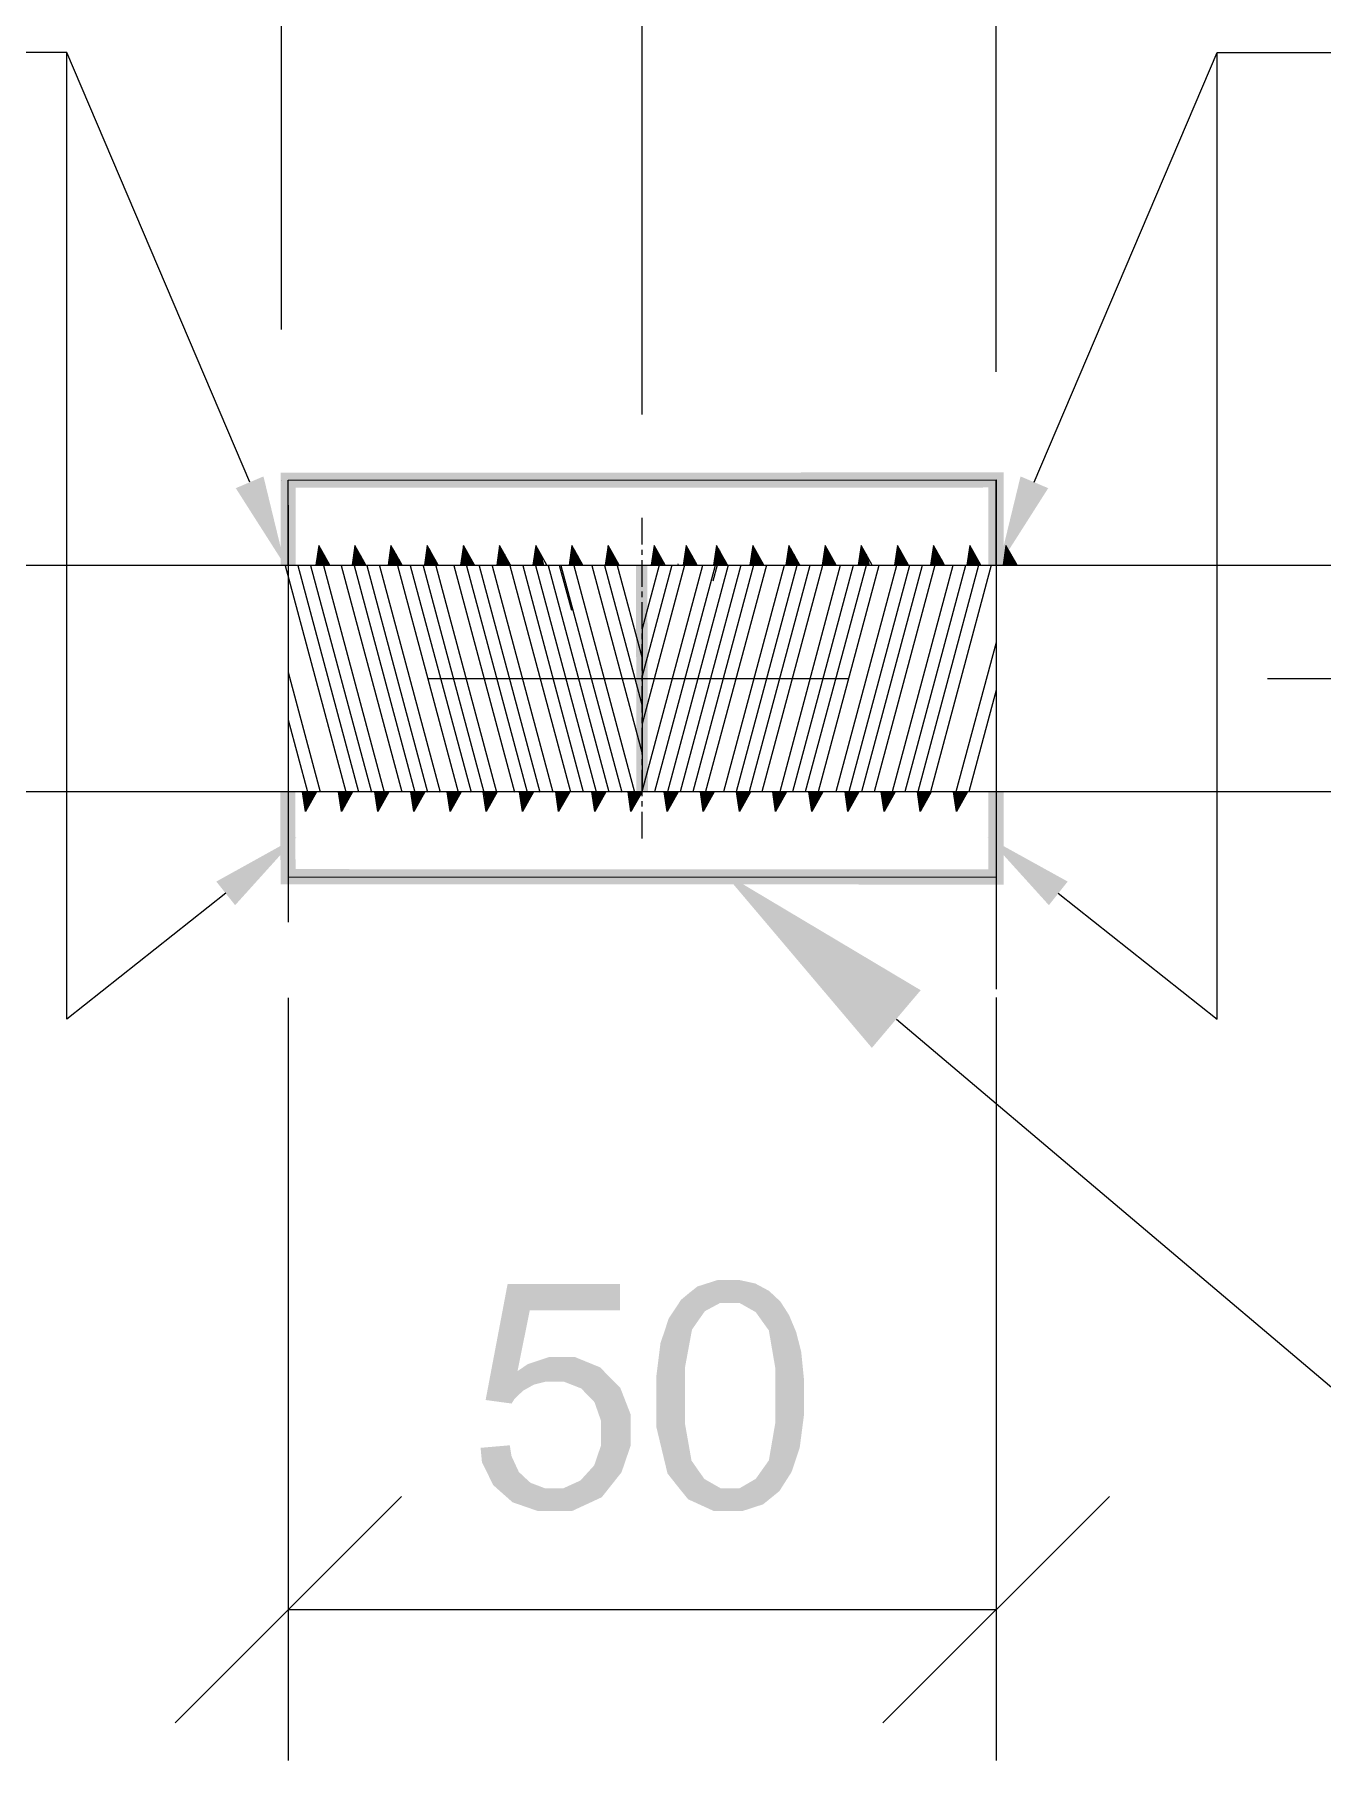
# Model space of a CAD drawing. Header units: millimetres. Extents: x 2 to 579, y 1 to 405.
# Drawn here: x 189.61 to 197.29, y 99.09 to 109.38 of the extents above; entities that cross this region are included whole.
import ezdxf

# ---------------------------------------------------------------- set-up
doc = ezdxf.new("R2010")
doc.units = ezdxf.units.MM
doc.linetypes.add('XKITLINE00', pattern=[0])
doc.layers.add('LinkedObject', color=7, linetype='Continuous', lineweight=0)

# ---------------------------------------------------------------- blocks, each defined once
blk = doc.blocks.new('*A4')
at = {"layer": 'LinkedObject'}
for color, points in [(6, [(190.814, 106.675), (190.979, 106.745), (191.108, 106.213)]), (4, [(195.39, 106.769), (191.171, 106.677), (191.081, 106.767)]), (4, [(191.081, 106.767), (191.171, 106.215), (191.081, 106.215)]), (4, [(191.171, 106.677), (191.171, 106.215), (191.081, 106.767)]), (4, [(195.3, 106.679), (191.171, 106.677), (195.39, 106.769)]), (4, [(195.39, 106.215), (195.3, 106.679), (195.39, 106.769)]), (6, [(195.491, 106.745), (195.656, 106.675), (195.362, 106.213)]), (4, [(195.3, 106.215), (195.3, 106.679), (195.39, 106.215)]), (4, [(193.199, 106.215), (193.27, 104.865), (193.202, 104.865)]), (4, [(193.267, 106.215), (193.27, 104.865), (193.199, 106.215)]), (4, [(191.079, 104.865), (191.17, 104.403), (191.081, 104.313)]), (4, [(191.169, 104.865), (191.17, 104.403), (191.079, 104.865)]), (4, [(195.39, 104.311), (195.3, 104.865), (195.39, 104.865)]), (4, [(195.3, 104.401), (195.3, 104.865), (195.39, 104.311)]), (6, [(190.81, 104.188), (190.698, 104.329), (191.177, 104.595)]), (6, [(195.772, 104.329), (195.66, 104.188), (195.293, 104.594)]), (4, [(191.17, 104.403), (195.3, 104.401), (191.081, 104.313)]), (4, [(191.081, 104.313), (195.3, 104.401), (195.39, 104.311)]), (1, [(194.896, 103.681), (194.605, 103.337), (193.721, 104.382)]), (7, [(192.566, 101.771), (192.303, 101.237), (192.434, 101.929)]), (7, [(193.103, 101.771), (192.434, 101.929), (193.103, 101.929)]), (7, [(192.566, 101.771), (192.434, 101.929), (193.103, 101.771)]), (7, [(193.565, 101.914), (193.701, 101.816), (193.516, 101.875)]), (7, [(193.687, 101.953), (193.701, 101.816), (193.565, 101.914)]), (7, [(193.76, 101.953), (193.701, 101.816), (193.687, 101.953)]), (7, [(193.701, 101.816), (193.76, 101.953), (193.758, 101.816)]), (7, [(193.76, 101.953), (193.816, 101.816), (193.758, 101.816)]), (7, [(193.91, 101.932), (193.76, 101.953), (193.814, 101.953)]), (7, [(193.951, 101.91), (193.76, 101.953), (193.91, 101.932)]), (7, [(193.913, 101.761), (193.76, 101.953), (193.951, 101.91)]), (7, [(193.816, 101.816), (193.76, 101.953), (193.913, 101.761)]), (7, [(193.951, 101.91), (193.952, 101.706), (193.913, 101.761)]), (7, [(193.992, 101.888), (193.952, 101.706), (193.951, 101.91)]), (7, [(193.468, 101.835), (193.576, 101.719), (193.394, 101.723)]), (7, [(193.61, 101.767), (193.468, 101.835), (193.516, 101.875)]), (7, [(193.576, 101.719), (193.468, 101.835), (193.61, 101.767)]), (7, [(193.516, 101.875), (193.701, 101.816), (193.61, 101.767)]), (7, [(194.059, 101.825), (193.952, 101.706), (193.992, 101.888)]), (7, [(194.086, 101.784), (193.952, 101.706), (194.059, 101.825)]), (7, [(192.493, 101.409), (192.303, 101.237), (192.566, 101.771)]), (7, [(193.394, 101.723), (193.576, 101.719), (193.37, 101.65)]), (7, [(193.37, 101.65), (193.576, 101.719), (193.533, 101.657)]), (7, [(194.086, 101.784), (193.991, 101.652), (193.952, 101.706)]), (7, [(194.112, 101.742), (193.991, 101.652), (194.086, 101.784)]), (7, [(194.154, 101.642), (193.991, 101.652), (194.112, 101.742)]), (7, [(193.533, 101.657), (193.321, 101.384), (193.37, 101.65)]), (7, [(193.491, 101.43), (193.321, 101.384), (193.533, 101.657)]), (7, [(193.37, 101.65), (193.321, 101.384), (193.345, 101.576)]), (7, [(194.169, 101.583), (194.029, 101.43), (193.991, 101.652)]), (7, [(194.169, 101.583), (193.991, 101.652), (194.154, 101.642)]), (7, [(192.681, 101.493), (192.493, 101.409), (192.554, 101.451)]), (7, [(192.663, 101.347), (192.493, 101.409), (192.681, 101.493)]), (7, [(192.663, 101.347), (192.681, 101.493), (192.703, 101.347)]), (7, [(192.703, 101.347), (192.681, 101.493), (192.768, 101.347)]), (7, [(192.748, 101.493), (192.768, 101.347), (192.681, 101.493)]), (7, [(192.985, 101.432), (192.748, 101.493), (192.836, 101.493)]), (7, [(192.873, 101.306), (192.748, 101.493), (192.985, 101.432)]), (7, [(192.768, 101.347), (192.748, 101.493), (192.873, 101.306)]), (7, [(194.184, 101.524), (194.029, 101.43), (194.169, 101.583)]), (7, [(194.2, 101.364), (194.029, 101.43), (194.184, 101.524)]), (7, [(192.303, 101.237), (192.493, 101.409), (192.591, 101.329)]), (7, [(192.591, 101.329), (192.493, 101.409), (192.663, 101.347)]), (7, [(192.873, 101.306), (192.985, 101.432), (192.912, 101.265)]), (7, [(192.912, 101.265), (192.985, 101.432), (192.952, 101.224)]), (7, [(193.045, 101.371), (192.952, 101.224), (192.985, 101.432)]), (7, [(193.321, 101.264), (193.491, 101.43), (193.491, 101.264)]), (7, [(193.321, 101.384), (193.491, 101.43), (193.321, 101.264)]), (7, [(194.2, 101.364), (194.029, 101.264), (194.029, 101.43)]), (7, [(192.559, 101.311), (192.303, 101.237), (192.591, 101.329)]), (7, [(192.527, 101.293), (192.303, 101.237), (192.559, 101.311)]), (7, [(192.476, 101.245), (192.303, 101.237), (192.527, 101.293)]), (7, [(192.952, 101.224), (193.045, 101.371), (192.991, 101.112)]), (7, [(192.991, 101.112), (193.045, 101.371), (193.167, 101.152)]), (7, [(193.167, 101.152), (193.045, 101.371), (193.106, 101.309)]), (7, [(194.2, 101.264), (194.029, 101.264), (194.2, 101.364)]), (7, [(192.303, 101.237), (192.476, 101.245), (192.458, 101.216)]), (7, [(193.491, 101.264), (193.321, 101.074), (193.321, 101.264)]), (7, [(193.491, 101.097), (193.321, 101.074), (193.491, 101.264)]), (7, [(194.2, 101.264), (194.029, 101.098), (194.029, 101.264)]), (7, [(194.2, 101.145), (194.029, 101.098), (194.2, 101.264)]), (7, [(192.991, 101.112), (193.167, 101.152), (192.991, 101.041)]), (7, [(192.991, 101.041), (193.167, 101.152), (192.991, 100.967)]), (7, [(193.167, 101.056), (192.991, 100.967), (193.167, 101.152)]), (7, [(193.491, 101.097), (193.454, 100.714), (193.321, 101.074)]), (7, [(193.53, 100.876), (193.454, 100.714), (193.491, 101.097)]), (7, [(193.991, 100.877), (194.2, 101.145), (194.151, 100.88)]), (7, [(194.029, 101.098), (194.2, 101.145), (193.991, 100.877)]), (7, [(194.151, 100.88), (194.2, 101.145), (194.175, 100.953)]), (7, [(192.95, 100.847), (193.167, 101.056), (193.06, 100.739)]), (7, [(192.991, 100.967), (193.167, 101.056), (192.95, 100.847)]), (7, [(193.06, 100.739), (193.167, 101.056), (193.113, 100.806)]), (7, [(193.113, 100.806), (193.167, 101.056), (193.167, 100.964)]), (7, [(193.321, 101.074), (193.454, 100.714), (193.387, 100.799)]), (7, [(192.457, 100.903), (192.273, 100.952), (192.447, 100.967)]), (7, [(192.273, 100.952), (192.406, 100.678), (192.281, 100.867)]), (7, [(192.457, 100.903), (192.406, 100.678), (192.273, 100.952)]), (7, [(192.501, 100.808), (192.406, 100.678), (192.457, 100.903)]), (7, [(193.454, 100.714), (193.53, 100.876), (193.568, 100.821)]), (7, [(194.151, 100.88), (193.952, 100.822), (193.991, 100.877)]), (7, [(194.126, 100.807), (193.952, 100.822), (194.151, 100.88)]), (7, [(192.281, 100.867), (192.406, 100.678), (192.348, 100.73)]), (7, [(192.406, 100.678), (192.501, 100.808), (192.464, 100.627)]), (7, [(192.536, 100.775), (192.464, 100.627), (192.501, 100.808)]), (7, [(192.571, 100.743), (192.464, 100.627), (192.536, 100.775)]), (7, [(192.909, 100.802), (193.06, 100.739), (192.868, 100.757)]), (7, [(192.95, 100.847), (193.06, 100.739), (192.909, 100.802)]), (7, [(193.607, 100.766), (193.454, 100.714), (193.568, 100.821)]), (7, [(193.952, 100.822), (194.054, 100.694), (193.913, 100.767)]), (7, [(194.054, 100.694), (193.952, 100.822), (194.126, 100.807)]), (7, [(192.571, 100.743), (192.706, 100.575), (192.464, 100.627)]), (7, [(192.656, 100.711), (192.706, 100.575), (192.571, 100.743)]), (7, [(192.706, 100.711), (192.706, 100.575), (192.656, 100.711)]), (7, [(192.706, 100.575), (193.06, 100.739), (192.818, 100.575)]), (7, [(192.767, 100.711), (193.06, 100.739), (192.706, 100.575)]), (7, [(192.767, 100.711), (192.706, 100.575), (192.706, 100.711)]), (7, [(192.868, 100.757), (193.06, 100.739), (192.767, 100.711)]), (7, [(192.818, 100.575), (193.06, 100.739), (192.995, 100.657)]), (7, [(193.607, 100.766), (193.76, 100.575), (193.454, 100.714)]), (7, [(193.454, 100.714), (193.76, 100.575), (193.51, 100.645)]), (7, [(193.703, 100.711), (193.76, 100.575), (193.607, 100.766)]), (7, [(193.76, 100.575), (193.703, 100.711), (193.76, 100.711)]), (7, [(193.76, 100.575), (193.817, 100.711), (193.834, 100.575)]), (7, [(193.817, 100.711), (193.76, 100.575), (193.76, 100.711)]), (7, [(194.005, 100.654), (193.817, 100.711), (193.913, 100.767)]), (7, [(193.957, 100.615), (193.817, 100.711), (194.005, 100.654)]), (7, [(193.834, 100.575), (193.817, 100.711), (193.957, 100.615)]), (7, [(193.913, 100.767), (194.054, 100.694), (194.005, 100.654)]), (7, [(192.464, 100.627), (192.706, 100.575), (192.614, 100.575)]), (7, [(193.51, 100.645), (193.76, 100.575), (193.663, 100.575)])]:
    blk.add_hatch(color=color, dxfattribs=at).paths.add_polyline_path(points, flags=17)
at = {"layer": 'LinkedObject', "color": 6, "linetype": 'XKITLINE00', "lineweight": 0}
for p, q in [((191.086, 107.622), (191.086, 116.301)), ((193.235, 107.115), (193.235, 116.301)), ((193.235, 107.399), (193.235, 116.301)), ((195.345, 107.369), (195.345, 116.301)), ((189.807, 109.273), (184.812, 109.273)), ((190.897, 106.71), (189.807, 109.273)), ((189.807, 103.508), (189.807, 109.273)), ((195.573, 106.71), (196.663, 109.273)), ((196.663, 109.273), (201.658, 109.273)), ((196.663, 103.508), (196.663, 109.273)), ((191.962, 105.54), (194.462, 105.54)), ((196.962, 105.54), (210.136, 105.54)), ((190.754, 104.259), (189.807, 103.508)), ((195.716, 104.259), (196.663, 103.508)), ((191.127, 103.635), (191.127, 99.087)), ((195.346, 103.637), (195.346, 99.087)), ((191.802, 100.662), (190.452, 99.312)), ((194.671, 99.312), (196.021, 100.662)), ((191.127, 99.987), (195.346, 99.987))]:
    blk.add_line(p, q, dxfattribs=at)
at = {"layer": 'LinkedObject', "color": 7, "linetype": 'XKITLINE00', "lineweight": 0}
for p, q in [((191.086, 106.722), (191.086, 106.722)), ((193.235, 106.499), (193.235, 106.499)), ((195.345, 106.469), (195.345, 106.469)), ((178.669, 106.215), (207.803, 106.215)), ((193.235, 106.215), (193.235, 106.215)), ((207.803, 104.865), (178.669, 104.865)), ((191.127, 104.535), (191.127, 104.535)), ((195.346, 104.537), (195.346, 104.537)), ((195.346, 99.987), (195.346, 99.987))]:
    blk.add_line(p, q, dxfattribs=at)
at = {"layer": 'LinkedObject', "color": 4, "linetype": 'XKITLINE00', "lineweight": 0}
for p, q in [((191.126, 106.722), (195.345, 106.724)), ((191.126, 106.215), (191.126, 106.722)), ((195.345, 106.215), (195.345, 106.724)), ((195.345, 106.724), (195.345, 103.687)), ((191.126, 106.574), (191.126, 104.086)), ((193.235, 105.837), (193.235, 104.865)), ((191.126, 104.865), (191.126, 104.358)), ((195.345, 104.865), (195.345, 104.356)), ((191.126, 104.358), (195.345, 104.356))]:
    blk.add_line(p, q, dxfattribs=at)
at = {"layer": 'LinkedObject', "color": 9, "linetype": 'XKITLINE00', "lineweight": 0}
for p, q in [((193.235, 106.339), (193.235, 106.499)), ((193.235, 106.277), (193.235, 106.308)), ((193.235, 106.089), (193.235, 106.245)), ((193.235, 106.087), (193.235, 106.215)), ((193.235, 106.027), (193.235, 106.058)), ((193.235, 106.024), (193.235, 106.056)), ((193.235, 105.839), (193.235, 105.995)), ((193.235, 105.837), (193.235, 105.993)), ((193.235, 105.777), (193.235, 105.808)), ((193.235, 105.774), (193.235, 105.806)), ((193.235, 105.589), (193.235, 105.745)), ((193.235, 105.587), (193.235, 105.743)), ((193.235, 105.527), (193.235, 105.558)), ((193.235, 105.524), (193.235, 105.556)), ((193.235, 105.339), (193.235, 105.495)), ((193.235, 105.337), (193.235, 105.493)), ((193.235, 105.277), (193.235, 105.308)), ((193.235, 105.274), (193.235, 105.306)), ((193.235, 105.089), (193.235, 105.245)), ((193.235, 105.087), (193.235, 105.243)), ((193.235, 105.027), (193.235, 105.058)), ((193.235, 104.839), (193.235, 104.995)), ((193.235, 105.024), (193.235, 105.056)), ((193.236, 104.865), (193.235, 104.993)), ((193.235, 104.777), (193.235, 104.808)), ((193.236, 104.586), (193.235, 104.745))]:
    blk.add_line(p, q, dxfattribs=at)
at = {"layer": 'LinkedObject', "color": 1, "linetype": 'XKITLINE00', "lineweight": 0}
for p, q in [((191.308, 106.333), (191.291, 106.215)), ((191.374, 106.215), (191.308, 106.333)), ((191.308, 106.331), (191.339, 106.215)), ((191.524, 106.333), (191.507, 106.215)), ((191.59, 106.215), (191.524, 106.333)), ((191.524, 106.331), (191.555, 106.215)), ((191.739, 106.333), (191.722, 106.215)), ((191.805, 106.215), (191.739, 106.333)), ((191.739, 106.332), (191.771, 106.215)), ((191.955, 106.333), (191.938, 106.215)), ((192.021, 106.215), (191.955, 106.333)), ((191.955, 106.332), (191.986, 106.215)), ((192.171, 106.333), (192.153, 106.215)), ((192.17, 106.332), (192.202, 106.215)), ((192.236, 106.215), (192.171, 106.333)), ((192.386, 106.333), (192.369, 106.215)), ((192.452, 106.215), (192.386, 106.333)), ((192.386, 106.332), (192.418, 106.215)), ((192.602, 106.333), (192.584, 106.215)), ((192.602, 106.333), (192.633, 106.215)), ((192.667, 106.215), (192.602, 106.333)), ((192.817, 106.333), (192.8, 106.215)), ((192.883, 106.215), (192.817, 106.333)), ((192.817, 106.33), (192.848, 106.215)), ((193.033, 106.333), (193.016, 106.215)), ((193.032, 106.331), (193.064, 106.215)), ((193.099, 106.215), (193.033, 106.333)), ((193.307, 106.333), (193.29, 106.215)), ((193.373, 106.215), (193.307, 106.333)), ((193.307, 106.331), (193.338, 106.215)), ((193.498, 106.333), (193.481, 106.215)), ((193.564, 106.215), (193.498, 106.333)), ((193.498, 106.331), (193.529, 106.215)), ((193.679, 106.333), (193.662, 106.215)), ((193.745, 106.215), (193.679, 106.333)), ((193.679, 106.331), (193.711, 106.215)), ((193.895, 106.333), (193.878, 106.215)), ((193.961, 106.215), (193.895, 106.333)), ((193.895, 106.332), (193.926, 106.215)), ((194.111, 106.333), (194.093, 106.215)), ((194.11, 106.332), (194.142, 106.215)), ((194.176, 106.215), (194.111, 106.333)), ((194.326, 106.333), (194.309, 106.215)), ((194.392, 106.215), (194.326, 106.333)), ((194.326, 106.332), (194.358, 106.215)), ((194.542, 106.333), (194.524, 106.215)), ((194.542, 106.333), (194.573, 106.215)), ((194.607, 106.215), (194.542, 106.333)), ((194.757, 106.333), (194.74, 106.215)), ((194.823, 106.215), (194.757, 106.333)), ((194.757, 106.33), (194.788, 106.215)), ((194.973, 106.333), (194.955, 106.215)), ((194.972, 106.331), (195.003, 106.215)), ((195.038, 106.215), (194.973, 106.333)), ((195.188, 106.333), (195.171, 106.215)), ((195.254, 106.215), (195.188, 106.333)), ((195.188, 106.331), (195.219, 106.215)), ((195.404, 106.333), (195.387, 106.215)), ((195.47, 106.215), (195.404, 106.333)), ((195.404, 106.331), (195.435, 106.215)), ((191.294, 106.237), (191.3, 106.215)), ((191.295, 106.244), (191.303, 106.215)), ((191.298, 106.258), (191.309, 106.215)), ((191.299, 106.266), (191.312, 106.215)), ((191.301, 106.28), (191.318, 106.215)), ((191.302, 106.287), (191.321, 106.215)), ((191.304, 106.302), (191.327, 106.215)), ((191.305, 106.309), (191.33, 106.215)), ((191.307, 106.324), (191.336, 106.215)), ((191.318, 106.315), (191.345, 106.215)), ((191.324, 106.304), (191.348, 106.215)), ((191.336, 106.284), (191.354, 106.215)), ((191.342, 106.273), (191.357, 106.215)), ((191.353, 106.252), (191.363, 106.215)), ((191.359, 106.242), (191.366, 106.215)), ((191.51, 106.237), (191.516, 106.215)), ((191.511, 106.244), (191.519, 106.215)), ((191.513, 106.259), (191.525, 106.215)), ((191.514, 106.266), (191.528, 106.215)), ((191.516, 106.281), (191.534, 106.215)), ((191.517, 106.288), (191.537, 106.215)), ((191.519, 106.302), (191.543, 106.215)), ((191.521, 106.309), (191.546, 106.215)), ((191.523, 106.324), (191.552, 106.215)), ((191.534, 106.314), (191.561, 106.215)), ((191.54, 106.304), (191.564, 106.215)), ((191.552, 106.283), (191.57, 106.215)), ((191.557, 106.273), (191.573, 106.215)), ((191.569, 106.252), (191.579, 106.215)), ((191.575, 106.242), (191.582, 106.215)), ((191.726, 106.237), (191.732, 106.215)), ((191.727, 106.245), (191.735, 106.215)), ((191.729, 106.259), (191.741, 106.215)), ((191.73, 106.266), (191.744, 106.215)), ((191.732, 106.281), (191.75, 106.215)), ((191.733, 106.288), (191.753, 106.215)), ((191.735, 106.303), (191.759, 106.215)), ((191.736, 106.31), (191.762, 106.215)), ((191.738, 106.324), (191.768, 106.215)), ((191.75, 106.314), (191.777, 106.215)), ((191.756, 106.303), (191.78, 106.215)), ((191.767, 106.283), (191.786, 106.215)), ((191.773, 106.272), (191.789, 106.215)), ((191.785, 106.252), (191.795, 106.215)), ((191.79, 106.241), (191.798, 106.215)), ((191.941, 106.238), (191.947, 106.215)), ((191.942, 106.245), (191.95, 106.215)), ((191.944, 106.259), (191.956, 106.215)), ((191.945, 106.267), (191.959, 106.215)), ((191.947, 106.281), (191.965, 106.215)), ((191.949, 106.288), (191.968, 106.215)), ((191.951, 106.303), (191.974, 106.215)), ((191.952, 106.31), (191.977, 106.215)), ((191.954, 106.325), (191.983, 106.215)), ((191.966, 106.313), (191.992, 106.215)), ((191.972, 106.303), (191.995, 106.215)), ((191.983, 106.282), (192.001, 106.215)), ((191.989, 106.272), (192.004, 106.215)), ((192, 106.251), (192.01, 106.215)), ((192.006, 106.241), (192.013, 106.215)), ((192.157, 106.238), (192.163, 106.215)), ((192.158, 106.245), (192.166, 106.215)), ((192.16, 106.26), (192.172, 106.215)), ((192.161, 106.267), (192.175, 106.215)), ((192.163, 106.281), (192.181, 106.215)), ((192.164, 106.289), (192.184, 106.215)), ((192.166, 106.303), (192.19, 106.215)), ((192.167, 106.31), (192.193, 106.215)), ((192.169, 106.325), (192.199, 106.215)), ((192.182, 106.313), (192.208, 106.215)), ((192.187, 106.302), (192.211, 106.215)), ((192.199, 106.282), (192.217, 106.215)), ((192.205, 106.271), (192.22, 106.215)), ((192.216, 106.251), (192.226, 106.215)), ((192.222, 106.24), (192.229, 106.215)), ((192.372, 106.238), (192.379, 106.215)), ((192.373, 106.246), (192.382, 106.215)), ((192.376, 106.26), (192.388, 106.215)), ((192.377, 106.267), (192.391, 106.215)), ((192.379, 106.282), (192.397, 106.215)), ((192.38, 106.289), (192.4, 106.215)), ((192.382, 106.303), (192.406, 106.215)), ((192.383, 106.311), (192.409, 106.215)), ((192.385, 106.325), (192.415, 106.215)), ((192.397, 106.312), (192.424, 106.215)), ((192.403, 106.302), (192.427, 106.215)), ((192.415, 106.281), (192.433, 106.215)), ((192.42, 106.271), (192.436, 106.215)), ((192.432, 106.25), (192.442, 106.215)), ((192.438, 106.24), (192.445, 106.215)), ((192.588, 106.239), (192.594, 106.215)), ((192.589, 106.246), (192.597, 106.215)), ((192.591, 106.26), (192.603, 106.215)), ((192.592, 106.268), (192.606, 106.215)), ((192.594, 106.282), (192.612, 106.215)), ((192.595, 106.289), (192.615, 106.215)), ((192.597, 106.304), (192.621, 106.215)), ((192.598, 106.311), (192.624, 106.215)), ((192.601, 106.325), (192.63, 106.215)), ((192.613, 106.312), (192.639, 106.215)), ((192.619, 106.302), (192.642, 106.215)), ((192.631, 106.281), (192.648, 106.215)), ((192.803, 106.236), (192.809, 106.215)), ((192.804, 106.243), (192.812, 106.215)), ((192.806, 106.258), (192.818, 106.215)), ((192.807, 106.265), (192.821, 106.215)), ((192.809, 106.28), (192.827, 106.215)), ((192.811, 106.287), (192.83, 106.215)), ((192.813, 106.301), (192.836, 106.215)), ((192.814, 106.309), (192.839, 106.215)), ((192.816, 106.323), (192.845, 106.215)), ((192.827, 106.315), (192.854, 106.215)), ((192.833, 106.305), (192.857, 106.215)), ((192.844, 106.284), (192.863, 106.215)), ((192.85, 106.274), (192.866, 106.215)), ((192.861, 106.253), (192.872, 106.215)), ((192.867, 106.243), (192.875, 106.215)), ((193.019, 106.236), (193.025, 106.215)), ((193.02, 106.244), (193.028, 106.215)), ((193.022, 106.258), (193.034, 106.215)), ((193.023, 106.265), (193.037, 106.215)), ((193.025, 106.28), (193.043, 106.215)), ((193.026, 106.287), (193.046, 106.215)), ((193.028, 106.302), (193.052, 106.215)), ((193.029, 106.309), (193.055, 106.215)), ((193.031, 106.323), (193.061, 106.215)), ((193.043, 106.315), (193.07, 106.215)), ((193.048, 106.305), (193.073, 106.215)), ((193.06, 106.284), (193.078, 106.215)), ((193.066, 106.274), (193.081, 106.215)), ((193.077, 106.253), (193.087, 106.215)), ((193.083, 106.243), (193.09, 106.215)), ((193.293, 106.237), (193.299, 106.215)), ((193.294, 106.244), (193.302, 106.215)), ((193.296, 106.258), (193.308, 106.215)), ((193.297, 106.266), (193.311, 106.215)), ((193.299, 106.242), (193.306, 106.215)), ((193.3, 106.28), (193.317, 106.215)), ((193.301, 106.287), (193.32, 106.215)), ((193.303, 106.302), (193.326, 106.215)), ((193.304, 106.309), (193.329, 106.215)), ((193.306, 106.324), (193.335, 106.215)), ((193.317, 106.315), (193.344, 106.215)), ((193.323, 106.304), (193.347, 106.215)), ((193.335, 106.283), (193.353, 106.215)), ((193.34, 106.273), (193.356, 106.215)), ((193.352, 106.252), (193.362, 106.215)), ((193.484, 106.237), (193.49, 106.215)), ((193.485, 106.244), (193.493, 106.215)), ((193.488, 106.259), (193.499, 106.215)), ((193.489, 106.266), (193.502, 106.215)), ((193.491, 106.28), (193.508, 106.215)), ((193.492, 106.288), (193.511, 106.215)), ((193.494, 106.302), (193.517, 106.215)), ((193.495, 106.309), (193.52, 106.215)), ((193.497, 106.324), (193.526, 106.215)), ((193.509, 106.314), (193.535, 106.215)), ((193.514, 106.304), (193.538, 106.215)), ((193.526, 106.283), (193.544, 106.215)), ((193.532, 106.273), (193.547, 106.215)), ((193.543, 106.252), (193.553, 106.215)), ((193.549, 106.242), (193.556, 106.215)), ((193.666, 106.237), (193.672, 106.215)), ((193.667, 106.245), (193.675, 106.215)), ((193.669, 106.259), (193.681, 106.215)), ((193.67, 106.266), (193.684, 106.215)), ((193.672, 106.281), (193.69, 106.215)), ((193.673, 106.288), (193.693, 106.215)), ((193.675, 106.303), (193.699, 106.215)), ((193.676, 106.31), (193.702, 106.215)), ((193.678, 106.324), (193.708, 106.215)), ((193.69, 106.314), (193.717, 106.215)), ((193.696, 106.303), (193.72, 106.215)), ((193.707, 106.283), (193.726, 106.215)), ((193.713, 106.272), (193.729, 106.215)), ((193.725, 106.252), (193.735, 106.215)), ((193.73, 106.241), (193.738, 106.215)), ((193.881, 106.238), (193.887, 106.215)), ((193.882, 106.245), (193.89, 106.215)), ((193.884, 106.259), (193.896, 106.215)), ((193.885, 106.267), (193.899, 106.215)), ((193.887, 106.281), (193.905, 106.215)), ((193.888, 106.288), (193.908, 106.215)), ((193.891, 106.303), (193.914, 106.215)), ((193.892, 106.31), (193.917, 106.215)), ((193.894, 106.325), (193.923, 106.215)), ((193.906, 106.313), (193.932, 106.215)), ((193.912, 106.303), (193.935, 106.215)), ((193.923, 106.282), (193.941, 106.215)), ((193.929, 106.272), (193.944, 106.215)), ((193.94, 106.251), (193.95, 106.215)), ((193.946, 106.241), (193.953, 106.215)), ((194.097, 106.238), (194.103, 106.215)), ((194.098, 106.245), (194.106, 106.215)), ((194.1, 106.26), (194.112, 106.215)), ((194.101, 106.267), (194.115, 106.215)), ((194.103, 106.281), (194.121, 106.215)), ((194.104, 106.289), (194.124, 106.215)), ((194.106, 106.303), (194.13, 106.215)), ((194.107, 106.31), (194.133, 106.215)), ((194.109, 106.325), (194.139, 106.215)), ((194.122, 106.313), (194.148, 106.215)), ((194.127, 106.302), (194.151, 106.215)), ((194.139, 106.282), (194.157, 106.215)), ((194.145, 106.271), (194.16, 106.215)), ((194.156, 106.251), (194.166, 106.215)), ((194.162, 106.24), (194.169, 106.215)), ((194.312, 106.238), (194.319, 106.215)), ((194.313, 106.246), (194.322, 106.215)), ((194.315, 106.26), (194.328, 106.215)), ((194.317, 106.267), (194.331, 106.215)), ((194.319, 106.282), (194.337, 106.215)), ((194.32, 106.289), (194.34, 106.215)), ((194.322, 106.303), (194.346, 106.215)), ((194.323, 106.311), (194.349, 106.215)), ((194.325, 106.325), (194.355, 106.215)), ((194.337, 106.312), (194.364, 106.215)), ((194.343, 106.302), (194.367, 106.215)), ((194.355, 106.281), (194.373, 106.215)), ((194.36, 106.271), (194.376, 106.215)), ((194.372, 106.25), (194.382, 106.215)), ((194.378, 106.24), (194.385, 106.215)), ((194.528, 106.239), (194.534, 106.215)), ((194.529, 106.246), (194.537, 106.215)), ((194.531, 106.26), (194.543, 106.215)), ((194.532, 106.268), (194.546, 106.215)), ((194.534, 106.282), (194.552, 106.215)), ((194.535, 106.289), (194.555, 106.215)), ((194.537, 106.304), (194.561, 106.215)), ((194.538, 106.311), (194.564, 106.215)), ((194.541, 106.325), (194.57, 106.215)), ((194.553, 106.312), (194.579, 106.215)), ((194.559, 106.302), (194.582, 106.215)), ((194.57, 106.281), (194.588, 106.215)), ((194.743, 106.236), (194.749, 106.215)), ((194.744, 106.243), (194.752, 106.215)), ((194.746, 106.258), (194.758, 106.215)), ((194.747, 106.265), (194.761, 106.215)), ((194.749, 106.28), (194.767, 106.215)), ((194.75, 106.287), (194.77, 106.215)), ((194.753, 106.301), (194.776, 106.215)), ((194.754, 106.309), (194.779, 106.215)), ((194.756, 106.323), (194.785, 106.215)), ((194.767, 106.315), (194.794, 106.215)), ((194.773, 106.305), (194.797, 106.215)), ((194.784, 106.284), (194.803, 106.215)), ((194.79, 106.274), (194.806, 106.215)), ((194.801, 106.253), (194.812, 106.215)), ((194.807, 106.243), (194.815, 106.215)), ((194.959, 106.236), (194.965, 106.215)), ((194.96, 106.244), (194.968, 106.215)), ((194.962, 106.258), (194.974, 106.215)), ((194.963, 106.265), (194.977, 106.215)), ((194.965, 106.28), (194.982, 106.215)), ((194.966, 106.287), (194.985, 106.215)), ((194.968, 106.302), (194.991, 106.215)), ((194.969, 106.309), (194.994, 106.215)), ((194.971, 106.323), (195, 106.215)), ((194.983, 106.315), (195.009, 106.215)), ((194.988, 106.305), (195.012, 106.215)), ((195, 106.284), (195.018, 106.215)), ((195.006, 106.274), (195.021, 106.215)), ((195.017, 106.253), (195.027, 106.215)), ((195.023, 106.243), (195.03, 106.215)), ((195.174, 106.237), (195.18, 106.215)), ((195.175, 106.244), (195.183, 106.215)), ((195.177, 106.258), (195.189, 106.215)), ((195.178, 106.266), (195.192, 106.215)), ((195.181, 106.28), (195.198, 106.215)), ((195.182, 106.287), (195.201, 106.215)), ((195.184, 106.302), (195.207, 106.215)), ((195.185, 106.309), (195.21, 106.215)), ((195.187, 106.324), (195.216, 106.215)), ((195.198, 106.315), (195.225, 106.215)), ((195.204, 106.304), (195.228, 106.215)), ((195.216, 106.284), (195.234, 106.215)), ((195.221, 106.273), (195.237, 106.215)), ((195.233, 106.252), (195.243, 106.215)), ((195.239, 106.242), (195.246, 106.215)), ((195.39, 106.237), (195.396, 106.215)), ((195.391, 106.244), (195.399, 106.215)), ((195.393, 106.259), (195.405, 106.215)), ((195.394, 106.266), (195.408, 106.215)), ((195.396, 106.281), (195.414, 106.215)), ((195.397, 106.288), (195.417, 106.215)), ((195.399, 106.302), (195.423, 106.215)), ((195.4, 106.309), (195.426, 106.215)), ((195.403, 106.324), (195.432, 106.215)), ((195.414, 106.314), (195.441, 106.215)), ((195.42, 106.304), (195.444, 106.215)), ((195.431, 106.283), (195.45, 106.215)), ((195.437, 106.273), (195.453, 106.215)), ((195.449, 106.252), (195.459, 106.215)), ((195.455, 106.242), (195.462, 106.215)), ((191.108, 106.213), (191.469, 104.864)), ((191.184, 106.213), (191.545, 104.864)), ((191.26, 106.213), (191.622, 104.863)), ((191.291, 106.215), (191.291, 106.215)), ((191.292, 106.222), (191.294, 106.215)), ((191.336, 106.213), (191.698, 104.863)), ((191.37, 106.221), (191.372, 106.215)), ((191.443, 106.213), (191.804, 104.864)), ((191.507, 106.215), (191.507, 106.215)), ((191.508, 106.223), (191.51, 106.215)), ((191.519, 106.213), (191.881, 104.863)), ((191.586, 106.221), (191.588, 106.215)), ((191.595, 106.213), (191.957, 104.863)), ((191.671, 106.212), (192.033, 104.863)), ((191.722, 106.216), (191.723, 106.215)), ((191.723, 106.223), (191.726, 106.215)), ((191.778, 106.213), (192.14, 104.863)), ((191.802, 106.221), (191.804, 106.215)), ((191.854, 106.213), (192.216, 104.863)), ((191.93, 106.212), (192.292, 104.863)), ((191.938, 106.216), (191.938, 106.215)), ((191.939, 106.223), (191.941, 106.215)), ((192.006, 106.212), (192.368, 104.863)), ((192.018, 106.22), (192.019, 106.215)), ((192.113, 106.213), (192.475, 104.863)), ((192.154, 106.216), (192.154, 106.215)), ((192.155, 106.224), (192.157, 106.215)), ((192.189, 106.212), (192.551, 104.863)), ((192.234, 106.22), (192.235, 106.215)), ((192.265, 106.212), (192.627, 104.863)), ((192.341, 106.212), (192.703, 104.862)), ((192.369, 106.217), (192.37, 106.215)), ((192.37, 106.224), (192.373, 106.215)), ((192.448, 106.214), (192.809, 104.864)), ((192.449, 106.219), (192.451, 106.215)), ((192.524, 106.214), (192.885, 104.864)), ((192.585, 106.217), (192.585, 106.215)), ((192.586, 106.224), (192.588, 106.215)), ((192.6, 106.213), (192.962, 104.864)), ((192.676, 106.213), (193.038, 104.864)), ((192.742, 106.215), (192.814, 105.947)), ((192.752, 106.213), (193.114, 104.863)), ((192.801, 106.222), (192.803, 106.215)), ((192.828, 106.213), (193.19, 104.863)), ((192.879, 106.222), (192.881, 106.215)), ((192.935, 106.214), (193.235, 105.092)), ((193.011, 106.214), (193.235, 105.377)), ((193.016, 106.215), (193.016, 106.215)), ((193.017, 106.222), (193.019, 106.215)), ((193.087, 106.214), (193.235, 105.661)), ((193.095, 106.222), (193.096, 106.215)), ((193.231, 106.215), (193.231, 106.215)), ((193.234, 106.215), (193.234, 106.215)), ((193.595, 106.214), (193.234, 104.865)), ((193.489, 106.216), (193.235, 105.27)), ((193.413, 106.216), (193.235, 105.553)), ((193.337, 106.215), (193.235, 105.837)), ((193.31, 106.221), (193.312, 106.215)), ((193.671, 106.214), (193.31, 104.865)), ((193.748, 106.215), (193.386, 104.865)), ((193.447, 106.215), (193.447, 106.215)), ((193.448, 106.223), (193.45, 106.215)), ((193.824, 106.215), (193.462, 104.865)), ((193.526, 106.221), (193.528, 106.215)), ((193.9, 106.215), (193.538, 104.865)), ((193.976, 106.215), (193.614, 104.866)), ((193.683, 106.215), (193.657, 106.12)), ((193.662, 106.216), (193.663, 106.215)), ((193.663, 106.223), (193.666, 106.215)), ((194.082, 106.214), (193.721, 104.864)), ((193.742, 106.22), (193.743, 106.215)), ((194.158, 106.214), (193.797, 104.864)), ((194.235, 106.214), (193.873, 104.864)), ((193.878, 106.216), (193.878, 106.215)), ((193.879, 106.223), (193.881, 106.215)), ((194.311, 106.214), (193.949, 104.865)), ((193.958, 106.22), (193.959, 106.215)), ((194.417, 106.214), (194.056, 104.864)), ((194.094, 106.216), (194.094, 106.215)), ((194.095, 106.223), (194.097, 106.215)), ((194.493, 106.214), (194.132, 104.864)), ((194.174, 106.22), (194.175, 106.215)), ((194.57, 106.214), (194.208, 104.865)), ((194.646, 106.214), (194.284, 104.865)), ((194.309, 106.217), (194.31, 106.215)), ((194.31, 106.224), (194.313, 106.215)), ((194.389, 106.219), (194.391, 106.215)), ((194.752, 106.214), (194.391, 104.864)), ((194.525, 106.217), (194.525, 106.215)), ((194.526, 106.224), (194.528, 106.215)), ((194.905, 106.214), (194.543, 104.865)), ((194.981, 106.215), (194.619, 104.865)), ((195.088, 106.214), (194.726, 104.865)), ((194.741, 106.222), (194.743, 106.215)), ((195.164, 106.214), (194.802, 104.865)), ((194.819, 106.222), (194.821, 106.215)), ((195.24, 106.215), (194.878, 104.865)), ((195.316, 106.215), (194.954, 104.865)), ((194.956, 106.215), (194.956, 106.215)), ((194.957, 106.222), (194.959, 106.215)), ((195.034, 106.222), (195.036, 106.215)), ((195.171, 106.215), (195.171, 106.215)), ((195.172, 106.222), (195.174, 106.215)), ((195.25, 106.221), (195.252, 106.215)), ((195.387, 106.215), (195.387, 106.215)), ((195.388, 106.223), (195.39, 106.215)), ((195.466, 106.221), (195.468, 106.215)), ((195.345, 105.755), (195.106, 104.865)), ((191.126, 105.578), (191.317, 104.864)), ((195.345, 105.471), (195.183, 104.865)), ((191.126, 105.294), (191.241, 104.864)), ((191.229, 104.747), (191.212, 104.865)), ((191.213, 104.865), (191.24, 104.766)), ((191.216, 104.865), (191.242, 104.77)), ((191.217, 104.828), (191.236, 104.759)), ((191.221, 104.803), (191.234, 104.755)), ((191.222, 104.865), (191.246, 104.777)), ((191.225, 104.865), (191.248, 104.781)), ((191.295, 104.865), (191.229, 104.747)), ((191.231, 104.865), (191.252, 104.788)), ((191.234, 104.865), (191.254, 104.792)), ((191.24, 104.865), (191.258, 104.799)), ((191.243, 104.865), (191.26, 104.802)), ((191.249, 104.865), (191.264, 104.81)), ((191.252, 104.865), (191.266, 104.813)), ((191.258, 104.865), (191.27, 104.821)), ((191.261, 104.865), (191.272, 104.824)), ((191.267, 104.865), (191.276, 104.832)), ((191.27, 104.865), (191.278, 104.835)), ((191.276, 104.865), (191.282, 104.842)), ((191.279, 104.865), (191.284, 104.846)), ((191.285, 104.865), (191.288, 104.853)), ((191.288, 104.865), (191.29, 104.857)), ((191.294, 104.865), (191.294, 104.864)), ((191.444, 104.747), (191.427, 104.865)), ((191.429, 104.865), (191.455, 104.766)), ((191.432, 104.865), (191.457, 104.77)), ((191.433, 104.829), (191.451, 104.759)), ((191.436, 104.804), (191.449, 104.755)), ((191.438, 104.865), (191.461, 104.777)), ((191.441, 104.865), (191.463, 104.781)), ((191.51, 104.865), (191.444, 104.747)), ((191.447, 104.865), (191.467, 104.788)), ((191.45, 104.865), (191.469, 104.792)), ((191.456, 104.865), (191.473, 104.799)), ((191.459, 104.865), (191.475, 104.803)), ((191.465, 104.865), (191.48, 104.81)), ((191.468, 104.865), (191.482, 104.814)), ((191.474, 104.865), (191.486, 104.821)), ((191.477, 104.865), (191.488, 104.824)), ((191.483, 104.865), (191.492, 104.832)), ((191.486, 104.865), (191.494, 104.835)), ((191.492, 104.865), (191.498, 104.843)), ((191.495, 104.865), (191.5, 104.846)), ((191.501, 104.865), (191.504, 104.853)), ((191.504, 104.865), (191.506, 104.857)), ((191.51, 104.865), (191.51, 104.864)), ((191.66, 104.747), (191.643, 104.865)), ((191.644, 104.865), (191.671, 104.767)), ((191.647, 104.865), (191.673, 104.77)), ((191.648, 104.83), (191.667, 104.759)), ((191.652, 104.805), (191.665, 104.756)), ((191.653, 104.865), (191.677, 104.777)), ((191.656, 104.865), (191.679, 104.781)), ((191.726, 104.865), (191.66, 104.747)), ((191.662, 104.865), (191.683, 104.788)), ((191.665, 104.865), (191.685, 104.792)), ((191.671, 104.865), (191.689, 104.799)), ((191.674, 104.865), (191.691, 104.803)), ((191.68, 104.865), (191.695, 104.81)), ((191.683, 104.865), (191.697, 104.814)), ((191.689, 104.865), (191.701, 104.821)), ((191.692, 104.865), (191.703, 104.825)), ((191.698, 104.865), (191.707, 104.832)), ((191.701, 104.865), (191.709, 104.835)), ((191.707, 104.865), (191.713, 104.843)), ((191.71, 104.865), (191.715, 104.846)), ((191.716, 104.865), (191.719, 104.854)), ((191.719, 104.865), (191.721, 104.857)), ((191.725, 104.865), (191.726, 104.865)), ((191.876, 104.747), (191.858, 104.865)), ((191.86, 104.865), (191.887, 104.767)), ((191.863, 104.865), (191.889, 104.77)), ((191.863, 104.831), (191.882, 104.759)), ((191.867, 104.806), (191.88, 104.756)), ((191.869, 104.865), (191.893, 104.778)), ((191.872, 104.865), (191.895, 104.781)), ((191.941, 104.865), (191.876, 104.747)), ((191.878, 104.865), (191.899, 104.788)), ((191.881, 104.865), (191.901, 104.792)), ((191.887, 104.865), (191.905, 104.799)), ((191.89, 104.865), (191.907, 104.803)), ((191.896, 104.865), (191.911, 104.81)), ((191.899, 104.865), (191.913, 104.814)), ((191.905, 104.865), (191.917, 104.821)), ((191.908, 104.865), (191.919, 104.825)), ((191.914, 104.865), (191.923, 104.832)), ((191.917, 104.865), (191.925, 104.836)), ((191.923, 104.865), (191.929, 104.843)), ((191.926, 104.865), (191.931, 104.847)), ((191.932, 104.865), (191.935, 104.854)), ((191.935, 104.865), (191.937, 104.857)), ((191.941, 104.865), (191.941, 104.865)), ((192.091, 104.747), (192.074, 104.865)), ((192.076, 104.865), (192.102, 104.767)), ((192.079, 104.865), (192.104, 104.77)), ((192.079, 104.832), (192.098, 104.76)), ((192.082, 104.807), (192.096, 104.756)), ((192.085, 104.865), (192.108, 104.778)), ((192.088, 104.865), (192.11, 104.781)), ((192.157, 104.865), (192.091, 104.747)), ((192.094, 104.865), (192.114, 104.789)), ((192.097, 104.865), (192.116, 104.792)), ((192.103, 104.865), (192.12, 104.799)), ((192.106, 104.865), (192.122, 104.803)), ((192.112, 104.865), (192.126, 104.81)), ((192.115, 104.865), (192.128, 104.814)), ((192.121, 104.865), (192.133, 104.821)), ((192.124, 104.865), (192.135, 104.825)), ((192.13, 104.865), (192.139, 104.832)), ((192.133, 104.865), (192.141, 104.836)), ((192.139, 104.865), (192.145, 104.843)), ((192.142, 104.865), (192.147, 104.847)), ((192.148, 104.865), (192.151, 104.854)), ((192.151, 104.865), (192.153, 104.858)), ((192.157, 104.865), (192.157, 104.865)), ((192.307, 104.747), (192.289, 104.865)), ((192.292, 104.865), (192.318, 104.767)), ((192.294, 104.833), (192.314, 104.76)), ((192.295, 104.865), (192.32, 104.771)), ((192.298, 104.808), (192.312, 104.756)), ((192.3, 104.865), (192.324, 104.778)), ((192.303, 104.865), (192.326, 104.781)), ((192.372, 104.865), (192.307, 104.747)), ((192.309, 104.865), (192.33, 104.789)), ((192.312, 104.865), (192.332, 104.792)), ((192.318, 104.865), (192.336, 104.8)), ((192.321, 104.865), (192.338, 104.803)), ((192.327, 104.865), (192.342, 104.811)), ((192.33, 104.865), (192.344, 104.814)), ((192.336, 104.865), (192.348, 104.821)), ((192.339, 104.865), (192.35, 104.825)), ((192.345, 104.865), (192.354, 104.832)), ((192.348, 104.865), (192.356, 104.836)), ((192.354, 104.865), (192.36, 104.843)), ((192.357, 104.865), (192.362, 104.847)), ((192.363, 104.865), (192.366, 104.854)), ((192.366, 104.865), (192.368, 104.858)), ((192.372, 104.865), (192.372, 104.865)), ((192.522, 104.747), (192.505, 104.865)), ((192.507, 104.865), (192.533, 104.767)), ((192.51, 104.865), (192.535, 104.771)), ((192.51, 104.834), (192.529, 104.76)), ((192.513, 104.809), (192.527, 104.756)), ((192.516, 104.865), (192.539, 104.778)), ((192.519, 104.865), (192.542, 104.782)), ((192.588, 104.865), (192.522, 104.747)), ((192.525, 104.865), (192.546, 104.789)), ((192.528, 104.865), (192.548, 104.793)), ((192.534, 104.865), (192.552, 104.8)), ((192.537, 104.865), (192.554, 104.803)), ((192.543, 104.865), (192.558, 104.811)), ((192.546, 104.865), (192.56, 104.814)), ((192.552, 104.865), (192.564, 104.822)), ((192.555, 104.865), (192.566, 104.825)), ((192.561, 104.865), (192.57, 104.832)), ((192.564, 104.865), (192.572, 104.836)), ((192.57, 104.865), (192.576, 104.843)), ((192.573, 104.865), (192.578, 104.847)), ((192.579, 104.865), (192.582, 104.854)), ((192.582, 104.865), (192.584, 104.858)), ((192.738, 104.747), (192.721, 104.865)), ((192.722, 104.865), (192.748, 104.766)), ((192.725, 104.865), (192.75, 104.769)), ((192.726, 104.825), (192.744, 104.759)), ((192.73, 104.801), (192.742, 104.755)), ((192.731, 104.865), (192.754, 104.777)), ((192.734, 104.865), (192.756, 104.78)), ((192.804, 104.865), (192.738, 104.747)), ((192.74, 104.865), (192.76, 104.788)), ((192.743, 104.865), (192.762, 104.791)), ((192.749, 104.865), (192.767, 104.799)), ((192.752, 104.865), (192.769, 104.802)), ((192.758, 104.865), (192.773, 104.809)), ((192.761, 104.865), (192.775, 104.813)), ((192.767, 104.865), (192.779, 104.82)), ((192.77, 104.865), (192.781, 104.824)), ((192.776, 104.865), (192.785, 104.831)), ((192.779, 104.865), (192.787, 104.835)), ((192.785, 104.865), (192.791, 104.842)), ((192.788, 104.865), (192.793, 104.846)), ((192.794, 104.865), (192.797, 104.853)), ((192.797, 104.865), (192.799, 104.857)), ((192.803, 104.865), (192.803, 104.864)), ((192.953, 104.747), (192.936, 104.865)), ((192.937, 104.865), (192.964, 104.766)), ((192.94, 104.865), (192.966, 104.77)), ((192.942, 104.826), (192.96, 104.759)), ((192.945, 104.802), (192.958, 104.755)), ((192.946, 104.865), (192.97, 104.777)), ((192.949, 104.865), (192.972, 104.781)), ((193.019, 104.865), (192.953, 104.747)), ((192.955, 104.865), (192.976, 104.788)), ((192.958, 104.865), (192.978, 104.791)), ((192.964, 104.865), (192.982, 104.799)), ((192.967, 104.865), (192.984, 104.802)), ((192.973, 104.865), (192.988, 104.81)), ((192.976, 104.865), (192.99, 104.813)), ((192.982, 104.865), (192.994, 104.82)), ((192.985, 104.865), (192.996, 104.824)), ((192.991, 104.865), (193, 104.831)), ((192.994, 104.865), (193.002, 104.835)), ((193, 104.865), (193.006, 104.842)), ((193.003, 104.865), (193.008, 104.846)), ((193.009, 104.865), (193.012, 104.853)), ((193.012, 104.865), (193.015, 104.857)), ((193.018, 104.865), (193.019, 104.864)), ((193.169, 104.747), (193.152, 104.865)), ((193.153, 104.865), (193.18, 104.766)), ((193.156, 104.865), (193.182, 104.77)), ((193.157, 104.828), (193.176, 104.759)), ((193.161, 104.803), (193.174, 104.755)), ((193.162, 104.865), (193.186, 104.777)), ((193.165, 104.865), (193.188, 104.781)), ((193.235, 104.865), (193.169, 104.747)), ((193.171, 104.865), (193.192, 104.788)), ((193.174, 104.865), (193.194, 104.792)), ((193.18, 104.865), (193.198, 104.799)), ((193.183, 104.865), (193.2, 104.802)), ((193.189, 104.865), (193.204, 104.81)), ((193.192, 104.865), (193.206, 104.813)), ((193.198, 104.865), (193.21, 104.821)), ((193.201, 104.865), (193.212, 104.824)), ((193.207, 104.865), (193.216, 104.832)), ((193.21, 104.865), (193.218, 104.835)), ((193.216, 104.865), (193.222, 104.842)), ((193.219, 104.865), (193.224, 104.846)), ((193.225, 104.865), (193.228, 104.853)), ((193.228, 104.865), (193.23, 104.857)), ((193.234, 104.865), (193.234, 104.864)), ((193.384, 104.747), (193.367, 104.865)), ((193.369, 104.865), (193.395, 104.766)), ((193.372, 104.865), (193.397, 104.77)), ((193.373, 104.829), (193.391, 104.759)), ((193.376, 104.804), (193.389, 104.755)), ((193.378, 104.865), (193.401, 104.777)), ((193.381, 104.865), (193.403, 104.781)), ((193.45, 104.865), (193.384, 104.747)), ((193.387, 104.865), (193.407, 104.788)), ((193.39, 104.865), (193.409, 104.792)), ((193.396, 104.865), (193.413, 104.799)), ((193.399, 104.865), (193.415, 104.803)), ((193.405, 104.865), (193.419, 104.81)), ((193.408, 104.865), (193.422, 104.814)), ((193.414, 104.865), (193.426, 104.821)), ((193.417, 104.865), (193.428, 104.824)), ((193.423, 104.865), (193.432, 104.832)), ((193.426, 104.865), (193.434, 104.835)), ((193.432, 104.865), (193.438, 104.843)), ((193.435, 104.865), (193.44, 104.846)), ((193.441, 104.865), (193.444, 104.853)), ((193.444, 104.865), (193.446, 104.857)), ((193.45, 104.865), (193.45, 104.864)), ((193.6, 104.747), (193.583, 104.865)), ((193.584, 104.865), (193.611, 104.766)), ((193.587, 104.865), (193.613, 104.77)), ((193.588, 104.83), (193.607, 104.759)), ((193.592, 104.805), (193.605, 104.756)), ((193.593, 104.865), (193.617, 104.777)), ((193.596, 104.865), (193.619, 104.781)), ((193.666, 104.865), (193.6, 104.747)), ((193.602, 104.865), (193.623, 104.788)), ((193.605, 104.865), (193.625, 104.792)), ((193.611, 104.865), (193.629, 104.799)), ((193.614, 104.865), (193.631, 104.803)), ((193.62, 104.865), (193.635, 104.81)), ((193.623, 104.865), (193.637, 104.814)), ((193.629, 104.865), (193.641, 104.821)), ((193.632, 104.865), (193.643, 104.825)), ((193.638, 104.865), (193.647, 104.832)), ((193.641, 104.865), (193.649, 104.835)), ((193.647, 104.865), (193.653, 104.843)), ((193.65, 104.865), (193.655, 104.846)), ((193.656, 104.865), (193.659, 104.854)), ((193.659, 104.865), (193.661, 104.857)), ((193.665, 104.865), (193.665, 104.864)), ((193.816, 104.747), (193.798, 104.865)), ((193.8, 104.865), (193.826, 104.767)), ((193.803, 104.865), (193.829, 104.77)), ((193.803, 104.831), (193.822, 104.759)), ((193.807, 104.806), (193.82, 104.756)), ((193.809, 104.865), (193.833, 104.778)), ((193.812, 104.865), (193.835, 104.781)), ((193.881, 104.865), (193.816, 104.747)), ((193.818, 104.865), (193.839, 104.788)), ((193.821, 104.865), (193.841, 104.792)), ((193.827, 104.865), (193.845, 104.799)), ((193.83, 104.865), (193.847, 104.803)), ((193.836, 104.865), (193.851, 104.81)), ((193.839, 104.865), (193.853, 104.814)), ((193.845, 104.865), (193.857, 104.821)), ((193.848, 104.865), (193.859, 104.825)), ((193.854, 104.865), (193.863, 104.832)), ((193.857, 104.865), (193.865, 104.836)), ((193.863, 104.865), (193.869, 104.843)), ((193.866, 104.865), (193.871, 104.846)), ((193.872, 104.865), (193.875, 104.854)), ((193.875, 104.865), (193.877, 104.857)), ((193.881, 104.865), (193.881, 104.865)), ((194.031, 104.747), (194.014, 104.865)), ((194.016, 104.865), (194.042, 104.767)), ((194.019, 104.865), (194.044, 104.77)), ((194.019, 104.832), (194.038, 104.76)), ((194.022, 104.807), (194.036, 104.756)), ((194.025, 104.865), (194.048, 104.778)), ((194.028, 104.865), (194.05, 104.781)), ((194.097, 104.865), (194.031, 104.747)), ((194.034, 104.865), (194.054, 104.789)), ((194.037, 104.865), (194.056, 104.792)), ((194.043, 104.865), (194.06, 104.799)), ((194.046, 104.865), (194.062, 104.803)), ((194.052, 104.865), (194.066, 104.81)), ((194.055, 104.865), (194.068, 104.814)), ((194.061, 104.865), (194.072, 104.821)), ((194.064, 104.865), (194.074, 104.825)), ((194.07, 104.865), (194.079, 104.832)), ((194.073, 104.865), (194.081, 104.836)), ((194.079, 104.865), (194.085, 104.843)), ((194.082, 104.865), (194.087, 104.847)), ((194.088, 104.865), (194.091, 104.854)), ((194.091, 104.865), (194.093, 104.858)), ((194.097, 104.865), (194.097, 104.865)), ((194.247, 104.747), (194.229, 104.865)), ((194.231, 104.865), (194.258, 104.767)), ((194.234, 104.865), (194.26, 104.771)), ((194.234, 104.833), (194.254, 104.76)), ((194.238, 104.808), (194.252, 104.756)), ((194.24, 104.865), (194.264, 104.778)), ((194.243, 104.865), (194.266, 104.781)), ((194.312, 104.865), (194.247, 104.747)), ((194.249, 104.865), (194.27, 104.789)), ((194.252, 104.865), (194.272, 104.792)), ((194.258, 104.865), (194.276, 104.8)), ((194.261, 104.865), (194.278, 104.803)), ((194.267, 104.865), (194.282, 104.81)), ((194.27, 104.865), (194.284, 104.814)), ((194.276, 104.865), (194.288, 104.821)), ((194.279, 104.865), (194.29, 104.825)), ((194.285, 104.865), (194.294, 104.832)), ((194.288, 104.865), (194.296, 104.836)), ((194.294, 104.865), (194.3, 104.843)), ((194.297, 104.865), (194.302, 104.847)), ((194.303, 104.865), (194.306, 104.854)), ((194.306, 104.865), (194.308, 104.858)), ((194.312, 104.865), (194.312, 104.865)), ((194.462, 104.747), (194.445, 104.865)), ((194.447, 104.865), (194.473, 104.767)), ((194.45, 104.865), (194.475, 104.771)), ((194.45, 104.834), (194.469, 104.76)), ((194.453, 104.809), (194.467, 104.756)), ((194.456, 104.865), (194.479, 104.778)), ((194.459, 104.865), (194.481, 104.782)), ((194.528, 104.865), (194.462, 104.747)), ((194.465, 104.865), (194.486, 104.789)), ((194.468, 104.865), (194.488, 104.792)), ((194.474, 104.865), (194.492, 104.8)), ((194.477, 104.865), (194.494, 104.803)), ((194.483, 104.865), (194.498, 104.811)), ((194.486, 104.865), (194.5, 104.814)), ((194.492, 104.865), (194.504, 104.822)), ((194.495, 104.865), (194.506, 104.825)), ((194.501, 104.865), (194.51, 104.832)), ((194.504, 104.865), (194.512, 104.836)), ((194.51, 104.865), (194.516, 104.843)), ((194.513, 104.865), (194.518, 104.847)), ((194.519, 104.865), (194.522, 104.854)), ((194.522, 104.865), (194.524, 104.858)), ((194.678, 104.747), (194.661, 104.865)), ((194.662, 104.865), (194.688, 104.766)), ((194.665, 104.865), (194.69, 104.77)), ((194.666, 104.825), (194.684, 104.759)), ((194.67, 104.801), (194.682, 104.755)), ((194.671, 104.865), (194.694, 104.777)), ((194.674, 104.865), (194.696, 104.78)), ((194.744, 104.865), (194.678, 104.747)), ((194.68, 104.865), (194.7, 104.788)), ((194.683, 104.865), (194.702, 104.791)), ((194.689, 104.865), (194.706, 104.799)), ((194.692, 104.865), (194.708, 104.802)), ((194.698, 104.865), (194.713, 104.809)), ((194.701, 104.865), (194.715, 104.813)), ((194.707, 104.865), (194.719, 104.82)), ((194.71, 104.865), (194.721, 104.824)), ((194.716, 104.865), (194.725, 104.831)), ((194.719, 104.865), (194.727, 104.835)), ((194.725, 104.865), (194.731, 104.842)), ((194.728, 104.865), (194.733, 104.846)), ((194.734, 104.865), (194.737, 104.853)), ((194.737, 104.865), (194.739, 104.857)), ((194.743, 104.865), (194.743, 104.864)), ((194.893, 104.747), (194.876, 104.865)), ((194.877, 104.865), (194.904, 104.766)), ((194.88, 104.865), (194.906, 104.77)), ((194.882, 104.827), (194.9, 104.759)), ((194.885, 104.802), (194.898, 104.755)), ((194.886, 104.865), (194.91, 104.777)), ((194.889, 104.865), (194.912, 104.781)), ((194.959, 104.865), (194.893, 104.747)), ((194.895, 104.865), (194.916, 104.788)), ((194.898, 104.865), (194.918, 104.791)), ((194.904, 104.865), (194.922, 104.799)), ((194.907, 104.865), (194.924, 104.802)), ((194.913, 104.865), (194.928, 104.81)), ((194.916, 104.865), (194.93, 104.813)), ((194.922, 104.865), (194.934, 104.82)), ((194.925, 104.865), (194.936, 104.824)), ((194.931, 104.865), (194.94, 104.831)), ((194.934, 104.865), (194.942, 104.835)), ((194.94, 104.865), (194.946, 104.842)), ((194.943, 104.865), (194.948, 104.846)), ((194.949, 104.865), (194.952, 104.853)), ((194.952, 104.865), (194.954, 104.857)), ((194.958, 104.865), (194.959, 104.864)), ((195.109, 104.747), (195.092, 104.865)), ((195.093, 104.865), (195.12, 104.766)), ((195.096, 104.865), (195.122, 104.77)), ((195.097, 104.828), (195.115, 104.759)), ((195.101, 104.803), (195.113, 104.755)), ((195.102, 104.865), (195.126, 104.777)), ((195.105, 104.865), (195.128, 104.781)), ((195.175, 104.865), (195.109, 104.747)), ((195.111, 104.865), (195.132, 104.788)), ((195.114, 104.865), (195.134, 104.792)), ((195.12, 104.865), (195.138, 104.799)), ((195.123, 104.865), (195.14, 104.802)), ((195.129, 104.865), (195.144, 104.81)), ((195.132, 104.865), (195.146, 104.813)), ((195.138, 104.865), (195.15, 104.821)), ((195.141, 104.865), (195.152, 104.824)), ((195.147, 104.865), (195.156, 104.832)), ((195.15, 104.865), (195.158, 104.835)), ((195.156, 104.865), (195.162, 104.842)), ((195.159, 104.865), (195.164, 104.846)), ((195.165, 104.865), (195.168, 104.853)), ((195.168, 104.865), (195.17, 104.857)), ((195.174, 104.865), (195.174, 104.864)), ((191.228, 104.754), (191.23, 104.748)), ((191.443, 104.755), (191.445, 104.748)), ((191.659, 104.756), (191.661, 104.748)), ((191.874, 104.757), (191.876, 104.749)), ((192.089, 104.758), (192.092, 104.749)), ((192.305, 104.759), (192.308, 104.749)), ((192.52, 104.76), (192.523, 104.749)), ((192.737, 104.752), (192.738, 104.748)), ((192.952, 104.753), (192.954, 104.748)), ((193.168, 104.754), (193.169, 104.748)), ((193.383, 104.755), (193.385, 104.748)), ((193.599, 104.756), (193.601, 104.748)), ((193.814, 104.757), (193.816, 104.748)), ((194.029, 104.758), (194.032, 104.749)), ((194.245, 104.759), (194.248, 104.749)), ((194.46, 104.76), (194.463, 104.749)), ((194.677, 104.752), (194.678, 104.748)), ((194.892, 104.753), (194.894, 104.748)), ((195.108, 104.754), (195.109, 104.748)), ((194.751, 103.509), (199.856, 99.184))]:
    blk.add_line(p, q, dxfattribs=at)
at = {"layer": 'LinkedObject', "color": 15, "linetype": 'XKITLINE00', "lineweight": 0}
blk.add_line((194.829, 106.214), (194.467, 104.865), dxfattribs=at)

msp = doc.modelspace()

# ---------------------------------------------------------------- block references
at = {"lineweight": 0}
msp.add_blockref('*A4', (0, 0), dxfattribs=at)

doc.saveas('drawing.dxf')
